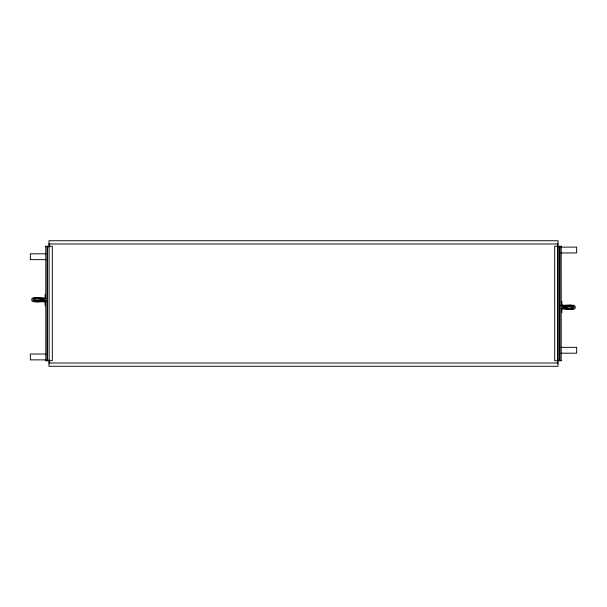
<?xml version="1.0" encoding="UTF-8"?>
<svg xmlns="http://www.w3.org/2000/svg" width="607" height="607" viewBox="0 0 607 607"><rect width="100%" height="100%" fill="white"/><g stroke="black" fill="none" stroke-linecap="round" stroke-linejoin="round"><path stroke-width="0.91" d="M43.302 299.031L43.302 301.08L45.153 302.855L45.153 305.799M563.698 307.969L563.698 305.92L561.847 304.145L561.847 301.201M43.924 298.439L45.153 297.255L45.153 294.312M563.076 308.561L561.847 309.745L561.847 312.688M34.091 298.576L32.99 299.19L32.854 299.873L33.605 300.7L43.727 300.624M572.909 308.424L574.01 307.81L574.146 307.127L573.395 306.3L563.273 306.376M45.904 301.52L44.926 301.52L43.742 300.055L44.926 298.583L45.904 298.583M561.096 305.48L562.074 305.48L563.258 306.945L562.074 308.417L561.096 308.417M38.499 297.847L43.901 298.287L36.314 297.513L34.394 298.462L34.068 300.002L34.781 301.345L36.253 301.869L43.325 301.52L43.272 300.435L36.412 300.776L35.206 299.843L36.519 298.621L43.765 299.327L35.638 298.697M571.362 308.303L563.235 307.643L570.481 308.379L571.794 307.157L570.588 306.224L563.728 306.565L563.675 305.48L570.747 305.131L572.219 305.655L572.932 306.998L572.606 308.538L570.686 309.487L563.068 308.743L568.501 309.153M43.795 301.717L33.522 301.785L32.292 301.307L31.693 300.017L31.996 298.485L33.734 297.506L35.79 297.627M563.205 305.283L573.478 305.215L574.708 305.693L575.307 306.983L575.004 308.515L573.266 309.494L571.21 309.373M48.962 243.991L558.038 243.991M45.502 246.29L52.308 246.29L52.308 360.71L45.502 360.71M561.498 246.29L554.692 246.29L554.692 360.71L561.498 360.71M561.073 247.125L576.65 247.125L576.65 252.967L561.073 252.967M45.927 253.802L30.35 253.802L30.35 259.652L45.927 259.652M561.073 347.348L576.65 347.348L576.65 353.198L561.073 353.198M45.927 354.033L30.35 354.033L30.35 359.875L45.927 359.875M48.962 363.009L558.038 363.009M563.675 305.48L563.728 306.565M43.325 301.467L43.272 300.435M561.209 246.29L561.209 360.71M558.038 247.125L558.038 240.729L48.962 240.729L48.962 247.125M558.038 359.875L558.038 366.271L48.962 366.271L48.962 359.875M557.408 243.68L557.408 246.51M557.408 360.49L557.408 363.32M49.592 243.68L49.592 246.51M49.592 360.49L49.592 363.32M49.091 246.29L49.137 360.71M45.791 246.29L45.791 360.71M45.957 301.072L45.684 301.709L45.001 301.641L44.85 300.966L45.442 300.617L45.957 301.072M561.316 305.291L561.043 305.928L561.558 306.383L562.15 306.034L561.999 305.359L561.316 305.291M559.791 360.71L559.791 246.29L559.737 360.71M557.909 360.71L557.909 246.29L557.863 360.71M47.263 360.71L47.263 246.29L47.209 360.71"/></g></svg>
